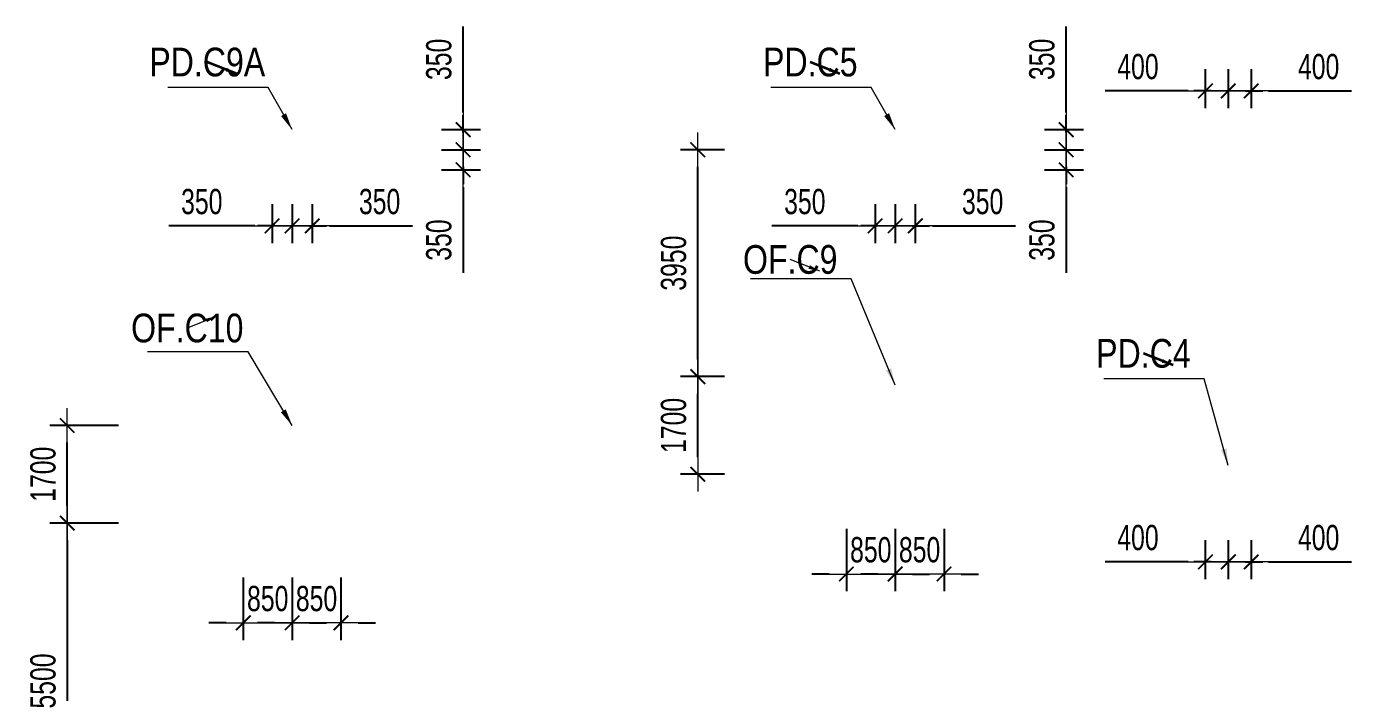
# Model space of a CAD drawing. Header units: millimetres. Extents: x -259680 to 286077, y -1281 to 94455.
# Drawn here: x 68075 to 91145, y 34950 to 46546 of the extents above; entities that cross this region are included whole.
import ezdxf
from ezdxf.enums import TextEntityAlignment as Align

# ---------------------------------------------------------------- set-up
doc = ezdxf.new("R2010")
doc.units = ezdxf.units.MM
doc.layers.get('0').update_dxf_attribs({"lineweight": 20})
doc.layers.get('Defpoints').update_dxf_attribs({"color": 151, "lineweight": 9})
for name, color, linetype, lineweight in [('$0$C1', 20, 'Continuous', 35), ('$1$NDC_S_ANNO', 7, 'Continuous', 20), ('$1$NDC_S_DIM', 1, 'Continuous', 15), ('$1$NDC_S_VN TEXT', 7, 'Continuous', 20), ('NDC_S_DIM', 1, 'Continuous', 15)]:
    doc.layers.add(name, color=color, linetype=linetype, lineweight=lineweight)
doc.styles.add('$1$NDC_DIM', font='', dxfattribs={"width": 0.75})
doc.styles.add('$2$ARIAL', font='arial.ttf', dxfattribs={"width": 0.8})
doc.styles.add('NDC_DIM', font='', dxfattribs={"width": 0.75})
doc.styles.get('$1$NDC_DIM').set_extended_font_data('Dotum')
doc.styles.get('NDC_DIM').set_extended_font_data('Dotum')
doc.dimstyles.new('$0$NDC_dim_150', dxfattribs={"dimscale": 150, "dimtxt": 2.2, "dimasz": 1.5, "dimexe": 1.5, "dimexo": 2.5, "dimgap": 1, "dimtad": 1, "dimdec": 0, "dimzin": 0, "dimdsep": 46, "dimtxsty": '$1$NDC_DIM', "dimblk": '$1$DIMMARK', "dimcen": 0.09, "dimdle": 1.2, "dimclrd": 1, "dimclre": 1, "dimclrt": 3, "dimadec": 0, "dimazin": 0, "dimtfac": 1, "dimtdec": 0, "dimtix": 1, "dimtofl": 0, "dimtmove": 0, "dimatfit": 3, "dimfxl": 6, "dimfxlon": 1, "dimtolj": 1, "dimtzin": 0, "dimarcsym": 0})
doc.dimstyles.new('$1$NDC_dim_iso', dxfattribs={"dimtxt": 2.2, "dimasz": 1, "dimexe": 1.5, "dimexo": 2.5, "dimgap": 1, "dimtad": 1, "dimdec": 0, "dimzin": 0, "dimdsep": 46, "dimtxsty": '$1$NDC_DIM', "dimblk": '$1$DIMMARK', "dimcen": 0.09, "dimdle": 1.2, "dimclrd": 1, "dimclre": 1, "dimclrt": 3, "dimadec": 0, "dimazin": 0, "dimtfac": 1, "dimtdec": 0, "dimtix": 1, "dimtofl": 0, "dimtmove": 0, "dimatfit": 3, "dimfxl": 6, "dimfxlon": 1, "dimtolj": 1, "dimtzin": 0, "dimarcsym": 0})
doc.dimstyles.new('NDC_dim_200', dxfattribs={"dimscale": 200, "dimtxt": 2.2, "dimasz": 1.5, "dimexe": 1.5, "dimexo": 2.5, "dimgap": 1, "dimtad": 1, "dimdec": 0, "dimzin": 0, "dimdsep": 46, "dimtxsty": 'NDC_DIM', "dimblk": 'DIMMARK', "dimcen": 0.09, "dimdle": 1.2, "dimclrd": 1, "dimclre": 1, "dimclrt": 3, "dimadec": 0, "dimazin": 0, "dimtfac": 1, "dimtdec": 0, "dimtix": 1, "dimtofl": 0, "dimtmove": 0, "dimatfit": 3, "dimfxl": 6, "dimfxlon": 1, "dimtolj": 1, "dimtzin": 0, "dimarcsym": 0})

# ---------------------------------------------------------------- blocks, each defined once
blk = doc.blocks.new('$1$DIMMARK')
at = {"layer": '$1$NDC_S_DIM', "color": 1}
blk.add_line((-1.5, 0), (1, 0), dxfattribs=at)
at = {"layer": '$1$NDC_S_DIM', "color": 2, "const_width": 0.1}
blk.add_lwpolyline([(-0.424, -0.424), (0.424, 0.424)], dxfattribs=at)
blk = doc.blocks.new('DIMMARK')
at = {"layer": 'NDC_S_DIM', "color": 1}
blk.add_line((-1.5, 0), (1, 0), dxfattribs=at)
at = {"layer": 'NDC_S_DIM', "color": 2, "const_width": 0.1}
blk.add_lwpolyline([(-0.424, -0.424), (0.424, 0.424)], dxfattribs=at)
blk = doc.blocks.new('*D474')
at = {"layer": 'Defpoints', "color": 0, "ltscale": 100, "transparency": 16777216}
for p in [(89000, 38100), (89400, 38100), (89400, 37224)]:
    blk.add_point(p, dxfattribs=at)
at = {"layer": 'NDC_S_DIM', "color": 1, "lineweight": -2, "ltscale": 100, "transparency": 16777216}
for p, q in [((89000, 37600), (89000, 36924)), ((89400, 37600), (89400, 36924)), ((88700, 37224), (88400, 37224)), ((89700, 37224), (91145, 37224))]:
    blk.add_line(p, q, dxfattribs=at)
at = {"layer": 'NDC_S_DIM', "color": 1, "lineweight": -2, "ltscale": 100, "transparency": 16777216, "xscale": 300, "yscale": 300, "zscale": 300}
blk.add_blockref('DIMMARK', (89000, 37224), dxfattribs=at)
at = {"layer": 'NDC_S_DIM', "color": 1, "lineweight": -2, "ltscale": 100, "transparency": 16777216, "xscale": 300, "yscale": 300, "zscale": 300, "rotation": 180}
blk.add_blockref('DIMMARK', (89400, 37224), dxfattribs=at)
at = {"layer": 'NDC_S_DIM', "color": 3, "ltscale": 100, "transparency": 16777216, "insert": (90573, 37645), "char_height": 440, "attachment_point": 5, "style": 'NDC_DIM'}
blk.add_mtext('\\A1;400', dxfattribs=at)
blk = doc.blocks.new('*D475')
at = {"layer": 'Defpoints', "color": 0, "ltscale": 100, "transparency": 16777216}
for p in [(88600, 38100), (89000, 38100), (89000, 37224)]:
    blk.add_point(p, dxfattribs=at)
at = {"layer": 'NDC_S_DIM', "color": 1, "lineweight": -2, "ltscale": 100, "transparency": 16777216}
for p, q in [((88600, 37600), (88600, 36924)), ((89000, 37600), (89000, 36924)), ((88300, 37224), (86855, 37224)), ((89300, 37224), (89600, 37224))]:
    blk.add_line(p, q, dxfattribs=at)
at = {"layer": 'NDC_S_DIM', "color": 1, "lineweight": -2, "ltscale": 100, "transparency": 16777216, "xscale": 300, "yscale": 300, "zscale": 300}
blk.add_blockref('DIMMARK', (88600, 37224), dxfattribs=at)
at = {"layer": 'NDC_S_DIM', "color": 1, "lineweight": -2, "ltscale": 100, "transparency": 16777216, "xscale": 300, "yscale": 300, "zscale": 300, "rotation": 180}
blk.add_blockref('DIMMARK', (89000, 37224), dxfattribs=at)
at = {"layer": 'NDC_S_DIM', "color": 3, "ltscale": 100, "transparency": 16777216, "insert": (87427, 37645), "char_height": 440, "attachment_point": 5, "style": 'NDC_DIM'}
blk.add_mtext('\\A1;400', dxfattribs=at)
blk = doc.blocks.new('*D556')
at = {"layer": 'Defpoints', "color": 0, "ltscale": 100, "transparency": 16777216}
for p in [(89000, 46300), (89400, 46300), (89400, 45424)]:
    blk.add_point(p, dxfattribs=at)
at = {"layer": 'NDC_S_DIM', "color": 1, "lineweight": -2, "ltscale": 100, "transparency": 16777216}
for p, q in [((89000, 45800), (89000, 45124)), ((89400, 45800), (89400, 45124)), ((88700, 45424), (88400, 45424)), ((89700, 45424), (91145, 45424))]:
    blk.add_line(p, q, dxfattribs=at)
at = {"layer": 'NDC_S_DIM', "color": 1, "lineweight": -2, "ltscale": 100, "transparency": 16777216, "xscale": 300, "yscale": 300, "zscale": 300}
blk.add_blockref('DIMMARK', (89000, 45424), dxfattribs=at)
at = {"layer": 'NDC_S_DIM', "color": 1, "lineweight": -2, "ltscale": 100, "transparency": 16777216, "xscale": 300, "yscale": 300, "zscale": 300, "rotation": 180}
blk.add_blockref('DIMMARK', (89400, 45424), dxfattribs=at)
at = {"layer": 'NDC_S_DIM', "color": 3, "ltscale": 100, "transparency": 16777216, "insert": (90573, 45845), "char_height": 440, "attachment_point": 5, "style": 'NDC_DIM'}
blk.add_mtext('\\A1;400', dxfattribs=at)
blk = doc.blocks.new('*D557')
at = {"layer": 'Defpoints', "color": 0, "ltscale": 100, "transparency": 16777216}
for p in [(88600, 46300), (89000, 46300), (89000, 45424)]:
    blk.add_point(p, dxfattribs=at)
at = {"layer": 'NDC_S_DIM', "color": 1, "lineweight": -2, "ltscale": 100, "transparency": 16777216}
for p, q in [((88600, 45800), (88600, 45124)), ((89000, 45800), (89000, 45124)), ((88300, 45424), (86855, 45424)), ((89300, 45424), (89600, 45424))]:
    blk.add_line(p, q, dxfattribs=at)
at = {"layer": 'NDC_S_DIM', "color": 1, "lineweight": -2, "ltscale": 100, "transparency": 16777216, "xscale": 300, "yscale": 300, "zscale": 300}
blk.add_blockref('DIMMARK', (88600, 45424), dxfattribs=at)
at = {"layer": 'NDC_S_DIM', "color": 1, "lineweight": -2, "ltscale": 100, "transparency": 16777216, "xscale": 300, "yscale": 300, "zscale": 300, "rotation": 180}
blk.add_blockref('DIMMARK', (89000, 45424), dxfattribs=at)
at = {"layer": 'NDC_S_DIM', "color": 3, "ltscale": 100, "transparency": 16777216, "insert": (87427, 45845), "char_height": 440, "attachment_point": 5, "style": 'NDC_DIM'}
blk.add_mtext('\\A1;400', dxfattribs=at)
blk = doc.blocks.new('*D1024')
at = {"layer": 'Defpoints', "color": 0, "ltscale": 100, "transparency": 16777216}
for p in [(71850, 37450), (72700, 37450), (72700, 36163)]:
    blk.add_point(p, dxfattribs=at)
at = {"layer": 'NDC_S_DIM', "color": 1, "lineweight": -2, "ltscale": 100, "transparency": 16777216}
for p, q in [((71850, 36950), (71850, 35863)), ((72700, 36950), (72700, 35863)), ((71550, 36163), (71250, 36163)), ((73000, 36163), (73300, 36163))]:
    blk.add_line(p, q, dxfattribs=at)
at = {"layer": 'NDC_S_DIM', "color": 1, "lineweight": -2, "ltscale": 100, "transparency": 16777216, "xscale": 300, "yscale": 300, "zscale": 300}
blk.add_blockref('DIMMARK', (71850, 36163), dxfattribs=at)
at = {"layer": 'NDC_S_DIM', "color": 1, "lineweight": -2, "ltscale": 100, "transparency": 16777216, "xscale": 300, "yscale": 300, "zscale": 300, "rotation": 180}
blk.add_blockref('DIMMARK', (72700, 36163), dxfattribs=at)
at = {"layer": 'NDC_S_DIM', "color": 3, "ltscale": 100, "transparency": 16777216, "insert": (72275, 36583), "char_height": 440, "attachment_point": 5, "style": 'NDC_DIM'}
blk.add_mtext('\\A1;850', dxfattribs=at)
blk = doc.blocks.new('*D1025')
at = {"layer": 'Defpoints', "color": 0, "ltscale": 100, "transparency": 16777216}
for p in [(72700, 37450), (73550, 37450), (73550, 36163)]:
    blk.add_point(p, dxfattribs=at)
at = {"layer": 'NDC_S_DIM', "color": 1, "lineweight": -2, "ltscale": 100, "transparency": 16777216}
for p, q in [((72700, 36950), (72700, 35863)), ((73550, 36950), (73550, 35863)), ((72400, 36163), (72100, 36163)), ((73850, 36163), (74150, 36163))]:
    blk.add_line(p, q, dxfattribs=at)
at = {"layer": 'NDC_S_DIM', "color": 1, "lineweight": -2, "ltscale": 100, "transparency": 16777216, "xscale": 300, "yscale": 300, "zscale": 300}
blk.add_blockref('DIMMARK', (72700, 36163), dxfattribs=at)
at = {"layer": 'NDC_S_DIM', "color": 1, "lineweight": -2, "ltscale": 100, "transparency": 16777216, "xscale": 300, "yscale": 300, "zscale": 300, "rotation": 180}
blk.add_blockref('DIMMARK', (73550, 36163), dxfattribs=at)
at = {"layer": 'NDC_S_DIM', "color": 3, "ltscale": 100, "transparency": 16777216, "insert": (73125, 36583), "char_height": 440, "attachment_point": 5, "style": 'NDC_DIM'}
blk.add_mtext('\\A1;850', dxfattribs=at)
blk = doc.blocks.new('*D1026')
at = {"layer": 'Defpoints', "color": 0, "ltscale": 100, "transparency": 16777216}
for p in [(68784, 39600), (70177, 39600), (70177, 37900)]:
    blk.add_point(p, dxfattribs=at)
at = {"layer": 'NDC_S_DIM', "color": 1, "lineweight": -2, "ltscale": 100, "transparency": 16777216}
for p, q in [((69677, 39600), (68484, 39600)), ((68784, 38200), (68784, 39300)), ((69677, 37900), (68484, 37900))]:
    blk.add_line(p, q, dxfattribs=at)
at = {"layer": 'NDC_S_DIM', "color": 1, "lineweight": -2, "ltscale": 100, "transparency": 16777216, "xscale": 300, "yscale": 300, "zscale": 300}
for p, rotation in [((68784, 39600), 90), ((68784, 37900), 270)]:
    blk.add_blockref('DIMMARK', p, dxfattribs=dict(at, rotation=rotation))
at = {"layer": 'NDC_S_DIM', "color": 3, "ltscale": 100, "transparency": 16777216, "insert": (68364, 38750), "char_height": 440, "attachment_point": 5, "rotation": 90, "style": 'NDC_DIM'}
blk.add_mtext('\\A1;1700', dxfattribs=at)
blk = doc.blocks.new('*D1027')
at = {"layer": 'Defpoints', "color": 0, "ltscale": 100, "transparency": 16777216}
for p in [(70177, 37900), (68784, 32400), (70177, 32400)]:
    blk.add_point(p, dxfattribs=at)
at = {"layer": 'NDC_S_DIM', "color": 1, "lineweight": -2, "ltscale": 100, "transparency": 16777216}
for p, q in [((69677, 37900), (68484, 37900)), ((68784, 37600), (68784, 32700)), ((69677, 32400), (68484, 32400))]:
    blk.add_line(p, q, dxfattribs=at)
at = {"layer": 'NDC_S_DIM', "color": 1, "lineweight": -2, "ltscale": 100, "transparency": 16777216, "xscale": 300, "yscale": 300, "zscale": 300}
for p, rotation in [((68784, 37900), 90), ((68784, 32400), 270)]:
    blk.add_blockref('DIMMARK', p, dxfattribs=dict(at, rotation=rotation))
at = {"layer": 'NDC_S_DIM', "color": 3, "ltscale": 100, "transparency": 16777216, "insert": (68364, 35150), "char_height": 440, "attachment_point": 5, "rotation": 90, "style": 'NDC_DIM'}
blk.add_mtext('\\A1;5500', dxfattribs=at)
blk = doc.blocks.new('*D1028')
at = {"layer": 'Defpoints', "color": 0, "ltscale": 100, "transparency": 16777216}
for p in [(83200, 38300), (84050, 38300), (84050, 37013)]:
    blk.add_point(p, dxfattribs=at)
at = {"layer": 'NDC_S_DIM', "color": 1, "lineweight": -2, "ltscale": 100, "transparency": 16777216}
for p, q in [((83200, 37800), (83200, 36713)), ((84050, 37800), (84050, 36713)), ((82900, 37013), (82600, 37013)), ((84350, 37013), (84650, 37013))]:
    blk.add_line(p, q, dxfattribs=at)
at = {"layer": 'NDC_S_DIM', "color": 1, "lineweight": -2, "ltscale": 100, "transparency": 16777216, "xscale": 300, "yscale": 300, "zscale": 300}
blk.add_blockref('DIMMARK', (83200, 37013), dxfattribs=at)
at = {"layer": 'NDC_S_DIM', "color": 1, "lineweight": -2, "ltscale": 100, "transparency": 16777216, "xscale": 300, "yscale": 300, "zscale": 300, "rotation": 180}
blk.add_blockref('DIMMARK', (84050, 37013), dxfattribs=at)
at = {"layer": 'NDC_S_DIM', "color": 3, "ltscale": 100, "transparency": 16777216, "insert": (83625, 37433), "char_height": 440, "attachment_point": 5, "style": 'NDC_DIM'}
blk.add_mtext('\\A1;850', dxfattribs=at)
blk = doc.blocks.new('*D1029')
at = {"layer": 'Defpoints', "color": 0, "ltscale": 100, "transparency": 16777216}
for p in [(82350, 38300), (83200, 38300), (82350, 37013)]:
    blk.add_point(p, dxfattribs=at)
at = {"layer": 'NDC_S_DIM', "color": 1, "lineweight": -2, "ltscale": 100, "transparency": 16777216}
for p, q in [((82350, 37800), (82350, 36713)), ((83200, 37800), (83200, 36713)), ((82050, 37013), (81750, 37013)), ((83500, 37013), (83800, 37013))]:
    blk.add_line(p, q, dxfattribs=at)
at = {"layer": 'NDC_S_DIM', "color": 1, "lineweight": -2, "ltscale": 100, "transparency": 16777216, "xscale": 300, "yscale": 300, "zscale": 300}
blk.add_blockref('DIMMARK', (82350, 37013), dxfattribs=at)
at = {"layer": 'NDC_S_DIM', "color": 1, "lineweight": -2, "ltscale": 100, "transparency": 16777216, "xscale": 300, "yscale": 300, "zscale": 300, "rotation": 180}
blk.add_blockref('DIMMARK', (83200, 37013), dxfattribs=at)
at = {"layer": 'NDC_S_DIM', "color": 3, "ltscale": 100, "transparency": 16777216, "insert": (82775, 37433), "char_height": 440, "attachment_point": 5, "style": 'NDC_DIM'}
blk.add_mtext('\\A1;850', dxfattribs=at)
blk = doc.blocks.new('*D1030')
at = {"layer": 'Defpoints', "color": 0, "ltscale": 100, "transparency": 16777216}
for p in [(79763, 40450), (80730, 40450), (80730, 38750)]:
    blk.add_point(p, dxfattribs=at)
at = {"layer": 'NDC_S_DIM', "color": 1, "lineweight": -2, "ltscale": 100, "transparency": 16777216}
for p, q in [((80230, 40450), (79463, 40450)), ((79763, 39050), (79763, 40150)), ((80230, 38750), (79463, 38750))]:
    blk.add_line(p, q, dxfattribs=at)
at = {"layer": 'NDC_S_DIM', "color": 1, "lineweight": -2, "ltscale": 100, "transparency": 16777216, "xscale": 300, "yscale": 300, "zscale": 300}
for p, rotation in [((79763, 40450), 90), ((79763, 38750), 270)]:
    blk.add_blockref('DIMMARK', p, dxfattribs=dict(at, rotation=rotation))
at = {"layer": 'NDC_S_DIM', "color": 3, "ltscale": 100, "transparency": 16777216, "insert": (79343, 39600), "char_height": 440, "attachment_point": 5, "rotation": 90, "style": 'NDC_DIM'}
blk.add_mtext('\\A1;1700', dxfattribs=at)
blk = doc.blocks.new('*D1031')
at = {"layer": 'Defpoints', "color": 0, "ltscale": 100, "transparency": 16777216}
for p in [(79763, 44400), (80730, 44400), (80730, 40450)]:
    blk.add_point(p, dxfattribs=at)
at = {"layer": 'NDC_S_DIM', "color": 1, "lineweight": -2, "ltscale": 100, "transparency": 16777216}
for p, q in [((80230, 44400), (79463, 44400)), ((79763, 40750), (79763, 44100)), ((80230, 40450), (79463, 40450))]:
    blk.add_line(p, q, dxfattribs=at)
at = {"layer": 'NDC_S_DIM', "color": 1, "lineweight": -2, "ltscale": 100, "transparency": 16777216, "xscale": 300, "yscale": 300, "zscale": 300}
for p, rotation in [((79763, 44400), 90), ((79763, 40450), 270)]:
    blk.add_blockref('DIMMARK', p, dxfattribs=dict(at, rotation=rotation))
at = {"layer": 'NDC_S_DIM', "color": 3, "ltscale": 100, "transparency": 16777216, "insert": (79343, 42425), "char_height": 440, "attachment_point": 5, "rotation": 90, "style": 'NDC_DIM'}
blk.add_mtext('\\A1;3950', dxfattribs=at)
blk = doc.blocks.new('*D1044')
at = {"layer": 'Defpoints', "color": 0, "ltscale": 100, "transparency": 16777216}
for p in [(72700, 43950), (73050, 43950), (73050, 43074)]:
    blk.add_point(p, dxfattribs=at)
at = {"layer": 'NDC_S_DIM', "color": 1, "lineweight": -2, "ltscale": 100, "transparency": 16777216}
for p, q in [((72700, 43450), (72700, 42774)), ((73050, 43450), (73050, 42774)), ((72400, 43074), (72100, 43074)), ((73350, 43074), (74796, 43074))]:
    blk.add_line(p, q, dxfattribs=at)
at = {"layer": 'NDC_S_DIM', "color": 1, "lineweight": -2, "ltscale": 100, "transparency": 16777216, "xscale": 300, "yscale": 300, "zscale": 300}
blk.add_blockref('DIMMARK', (72700, 43074), dxfattribs=at)
at = {"layer": 'NDC_S_DIM', "color": 1, "lineweight": -2, "ltscale": 100, "transparency": 16777216, "xscale": 300, "yscale": 300, "zscale": 300, "rotation": 180}
blk.add_blockref('DIMMARK', (73050, 43074), dxfattribs=at)
at = {"layer": 'NDC_S_DIM', "color": 3, "ltscale": 100, "transparency": 16777216, "insert": (74223, 43495), "char_height": 440, "attachment_point": 5, "style": 'NDC_DIM'}
blk.add_mtext('\\A1;350', dxfattribs=at)
blk = doc.blocks.new('*D1045')
at = {"layer": 'Defpoints', "color": 0, "ltscale": 100, "transparency": 16777216}
for p in [(72350, 43950), (72700, 43950), (72700, 43074)]:
    blk.add_point(p, dxfattribs=at)
at = {"layer": 'NDC_S_DIM', "color": 1, "lineweight": -2, "ltscale": 100, "transparency": 16777216}
for p, q in [((72350, 43450), (72350, 42774)), ((72700, 43450), (72700, 42774)), ((72050, 43074), (70554, 43074)), ((73000, 43074), (73300, 43074))]:
    blk.add_line(p, q, dxfattribs=at)
at = {"layer": 'NDC_S_DIM', "color": 1, "lineweight": -2, "ltscale": 100, "transparency": 16777216, "xscale": 300, "yscale": 300, "zscale": 300}
blk.add_blockref('DIMMARK', (72350, 43074), dxfattribs=at)
at = {"layer": 'NDC_S_DIM', "color": 1, "lineweight": -2, "ltscale": 100, "transparency": 16777216, "xscale": 300, "yscale": 300, "zscale": 300, "rotation": 180}
blk.add_blockref('DIMMARK', (72700, 43074), dxfattribs=at)
at = {"layer": 'NDC_S_DIM', "color": 3, "ltscale": 100, "transparency": 16777216, "insert": (71127, 43495), "char_height": 440, "attachment_point": 5, "style": 'NDC_DIM'}
blk.add_mtext('\\A1;350', dxfattribs=at)
blk = doc.blocks.new('*D1046')
at = {"layer": 'Defpoints', "color": 0, "ltscale": 100, "transparency": 16777216}
for p in [(74801, 44750), (75677, 44750), (74801, 44400)]:
    blk.add_point(p, dxfattribs=at)
at = {"layer": 'NDC_S_DIM', "color": 1, "lineweight": -2, "ltscale": 100, "transparency": 16777216}
for p, q in [((75677, 45050), (75677, 46546)), ((75301, 44750), (75977, 44750)), ((75301, 44400), (75977, 44400)), ((75677, 44100), (75677, 43800))]:
    blk.add_line(p, q, dxfattribs=at)
at = {"layer": 'NDC_S_DIM', "color": 1, "lineweight": -2, "ltscale": 100, "transparency": 16777216, "xscale": 300, "yscale": 300, "zscale": 300}
for p, rotation in [((75677, 44750), 270), ((75677, 44400), 90)]:
    blk.add_blockref('DIMMARK', p, dxfattribs=dict(at, rotation=rotation))
at = {"layer": 'NDC_S_DIM', "color": 3, "ltscale": 100, "transparency": 16777216, "insert": (75256, 45973), "char_height": 440, "attachment_point": 5, "rotation": 90, "style": 'NDC_DIM'}
blk.add_mtext('\\A1;350', dxfattribs=at)
blk = doc.blocks.new('*D1047')
at = {"layer": 'Defpoints', "color": 0, "ltscale": 100, "transparency": 16777216}
for p in [(74801, 44400), (75677, 44400), (74801, 44050)]:
    blk.add_point(p, dxfattribs=at)
at = {"layer": 'NDC_S_DIM', "color": 1, "lineweight": -2, "ltscale": 100, "transparency": 16777216}
for p, q in [((75677, 44700), (75677, 45000)), ((75301, 44400), (75977, 44400)), ((75301, 44050), (75977, 44050)), ((75677, 43750), (75677, 42254))]:
    blk.add_line(p, q, dxfattribs=at)
at = {"layer": 'NDC_S_DIM', "color": 1, "lineweight": -2, "ltscale": 100, "transparency": 16777216, "xscale": 300, "yscale": 300, "zscale": 300}
for p, rotation in [((75677, 44400), 270), ((75677, 44050), 90)]:
    blk.add_blockref('DIMMARK', p, dxfattribs=dict(at, rotation=rotation))
at = {"layer": 'NDC_S_DIM', "color": 3, "ltscale": 100, "transparency": 16777216, "insert": (75256, 42827), "char_height": 440, "attachment_point": 5, "rotation": 90, "style": 'NDC_DIM'}
blk.add_mtext('\\A1;350', dxfattribs=at)
blk = doc.blocks.new('*D1048')
at = {"layer": 'Defpoints', "color": 0, "ltscale": 100, "transparency": 16777216}
for p in [(83200, 43950), (83550, 43950), (83550, 43074)]:
    blk.add_point(p, dxfattribs=at)
at = {"layer": 'NDC_S_DIM', "color": 1, "lineweight": -2, "ltscale": 100, "transparency": 16777216}
for p, q in [((83200, 43450), (83200, 42774)), ((83550, 43450), (83550, 42774)), ((82900, 43074), (82600, 43074)), ((83850, 43074), (85296, 43074))]:
    blk.add_line(p, q, dxfattribs=at)
at = {"layer": 'NDC_S_DIM', "color": 1, "lineweight": -2, "ltscale": 100, "transparency": 16777216, "xscale": 300, "yscale": 300, "zscale": 300}
blk.add_blockref('DIMMARK', (83200, 43074), dxfattribs=at)
at = {"layer": 'NDC_S_DIM', "color": 1, "lineweight": -2, "ltscale": 100, "transparency": 16777216, "xscale": 300, "yscale": 300, "zscale": 300, "rotation": 180}
blk.add_blockref('DIMMARK', (83550, 43074), dxfattribs=at)
at = {"layer": 'NDC_S_DIM', "color": 3, "ltscale": 100, "transparency": 16777216, "insert": (84723, 43495), "char_height": 440, "attachment_point": 5, "style": 'NDC_DIM'}
blk.add_mtext('\\A1;350', dxfattribs=at)
blk = doc.blocks.new('*D1049')
at = {"layer": 'Defpoints', "color": 0, "ltscale": 100, "transparency": 16777216}
for p in [(82850, 43950), (83200, 43950), (83200, 43074)]:
    blk.add_point(p, dxfattribs=at)
at = {"layer": 'NDC_S_DIM', "color": 1, "lineweight": -2, "ltscale": 100, "transparency": 16777216}
for p, q in [((82850, 43450), (82850, 42774)), ((83200, 43450), (83200, 42774)), ((82550, 43074), (81054, 43074)), ((83500, 43074), (83800, 43074))]:
    blk.add_line(p, q, dxfattribs=at)
at = {"layer": 'NDC_S_DIM', "color": 1, "lineweight": -2, "ltscale": 100, "transparency": 16777216, "xscale": 300, "yscale": 300, "zscale": 300}
blk.add_blockref('DIMMARK', (82850, 43074), dxfattribs=at)
at = {"layer": 'NDC_S_DIM', "color": 1, "lineweight": -2, "ltscale": 100, "transparency": 16777216, "xscale": 300, "yscale": 300, "zscale": 300, "rotation": 180}
blk.add_blockref('DIMMARK', (83200, 43074), dxfattribs=at)
at = {"layer": 'NDC_S_DIM', "color": 3, "ltscale": 100, "transparency": 16777216, "insert": (81627, 43495), "char_height": 440, "attachment_point": 5, "style": 'NDC_DIM'}
blk.add_mtext('\\A1;350', dxfattribs=at)
blk = doc.blocks.new('*D1050')
at = {"layer": 'Defpoints', "color": 0, "ltscale": 100, "transparency": 16777216}
for p in [(85301, 44750), (86177, 44750), (85301, 44400)]:
    blk.add_point(p, dxfattribs=at)
at = {"layer": 'NDC_S_DIM', "color": 1, "lineweight": -2, "ltscale": 100, "transparency": 16777216}
for p, q in [((86177, 45050), (86177, 46546)), ((85801, 44750), (86477, 44750)), ((85801, 44400), (86477, 44400)), ((86177, 44100), (86177, 43800))]:
    blk.add_line(p, q, dxfattribs=at)
at = {"layer": 'NDC_S_DIM', "color": 1, "lineweight": -2, "ltscale": 100, "transparency": 16777216, "xscale": 300, "yscale": 300, "zscale": 300}
for p, rotation in [((86177, 44750), 270), ((86177, 44400), 90)]:
    blk.add_blockref('DIMMARK', p, dxfattribs=dict(at, rotation=rotation))
at = {"layer": 'NDC_S_DIM', "color": 3, "ltscale": 100, "transparency": 16777216, "insert": (85756, 45973), "char_height": 440, "attachment_point": 5, "rotation": 90, "style": 'NDC_DIM'}
blk.add_mtext('\\A1;350', dxfattribs=at)
blk = doc.blocks.new('*D1051')
at = {"layer": 'Defpoints', "color": 0, "ltscale": 100, "transparency": 16777216}
for p in [(85301, 44400), (86177, 44400), (85301, 44050)]:
    blk.add_point(p, dxfattribs=at)
at = {"layer": 'NDC_S_DIM', "color": 1, "lineweight": -2, "ltscale": 100, "transparency": 16777216}
for p, q in [((86177, 44700), (86177, 45000)), ((85801, 44400), (86477, 44400)), ((85801, 44050), (86477, 44050)), ((86177, 43750), (86177, 42254))]:
    blk.add_line(p, q, dxfattribs=at)
at = {"layer": 'NDC_S_DIM', "color": 1, "lineweight": -2, "ltscale": 100, "transparency": 16777216, "xscale": 300, "yscale": 300, "zscale": 300}
for p, rotation in [((86177, 44400), 270), ((86177, 44050), 90)]:
    blk.add_blockref('DIMMARK', p, dxfattribs=dict(at, rotation=rotation))
at = {"layer": 'NDC_S_DIM', "color": 3, "ltscale": 100, "transparency": 16777216, "insert": (85756, 42827), "char_height": 440, "attachment_point": 5, "rotation": 90, "style": 'NDC_DIM'}
blk.add_mtext('\\A1;350', dxfattribs=at)
blk = doc.blocks.new('*U220')
at = {"layer": '$1$NDC_S_ANNO', "ltscale": 0.8, "style": '$2$ARIAL', "width": 0.8, "flags": 1}
blk.add_attdef('CHU_THICH', text='', height=2.5, dxfattribs=at).set_placement((0, 0), align=Align.MIDDLE_CENTER)
at = {"layer": '$1$NDC_S_ANNO', "ltscale": 0.8, "style": '$2$ARIAL', "width": 0.8}
blk.add_attdef('TEN', text='', height=2.5, dxfattribs=at).set_placement((-2.58, 1.03), align=Align.MIDDLE_CENTER)
at = {"layer": 'Defpoints'}
blk.add_leader([(0, 0), (-2.58, 1.03)], dimstyle='$1$NDC_dim_iso', override={"dimgap": 0.625, "dimtad": 0}, dxfattribs=at)
blk = doc.blocks.new('$0$co t check')
at = {"layer": '$0$C1', "xscale": 200, "yscale": 200, "zscale": 200}
for p, values in [((69698, 45721), {'TEN': 'PD.C9A'}), ((80198, 45721), {'TEN': 'PD.C5'}), ((85998, 40649), {'TEN': 'PD.C4'})]:
    blk.add_blockref('*U220', p, dxfattribs=at).add_auto_attribs(values)
at = {"layer": '$1$NDC_S_VN TEXT', "xscale": 200, "yscale": 200, "zscale": 200}
blk.add_blockref('*U220', (79848, 42284), dxfattribs=at).add_auto_attribs({'TEN': 'OF.C9'})
at = {"layer": '$1$NDC_S_VN TEXT'}
ref = blk.add_blockref('*U220', (69350, 41502), dxfattribs=dict(at, xscale=-200, yscale=200, zscale=200, rotation=179.999999996588))
ref.add_attrib('TEN', 'OF.C10', dxfattribs={"layer": '$1$NDC_S_ANNO', "ltscale": 0.8, "height": 500, "rotation": 360, "style": '$2$ARIAL', "width": 0.8}).set_placement((68834, 41297), align=Align.MIDDLE_CENTER)
at = {"layer": '$0$C1'}
for points in [[(70659, 44750), (70242, 45482), (68493, 45482)], [(81159, 44750), (80742, 45482), (78993, 45482)], [(86959, 38900), (86542, 40410), (84793, 40410)]]:
    blk.add_leader(points, dimstyle='$0$NDC_dim_150', override={"dimasz": 2, "dimgap": 1, "dimtad": 0}, dxfattribs=at)
for points in [[(81159, 40300), (80392, 42153), (78642, 42153)], [(70660, 39598), (69894, 40880), (68144, 40880)]]:
    blk.add_leader(points, dimstyle='$0$NDC_dim_150', override={"dimasz": 2, "dimgap": 1, "dimtad": 0})

msp = doc.modelspace()

# ---------------------------------------------------------------- block references
at = {"layer": '$1$NDC_S_DIM'}
msp.add_blockref('$0$co t check', (2040.6, 0), dxfattribs=at)

# ---------------------------------------------------------------- dimensions: what is measured, and where the dimension line sits
at = {"layer": 'NDC_S_DIM', "ltscale": 100}
for base, p1, p2, picture, middle in [((75676.7, 44750), (74801.2, 44400), (74801.2, 44750), '*D1046', (75676.7, 45972.5)), ((86176.7, 44750), (85301.2, 44400), (85301.2, 44750), '*D1050', (86176.7, 45972.5)), ((75676.7, 44400), (74801.2, 44050), (74801.2, 44400), '*D1047', (75676.7, 42827.5)), ((86176.7, 44400), (85301.2, 44050), (85301.2, 44400), '*D1051', (86176.7, 42827.5))]:
    dim = msp.add_linear_dim(base=base, p1=p1, p2=p2, angle=90, dimstyle='NDC_dim_200', dxfattribs=at)
    dim.commit()
    dim.dimension.update_dxf_attribs({"geometry": picture, "text_midpoint": middle, "dimtype": 160})
for base, p1, p2, picture, middle in [((89000, 45424.4), (88600, 46300), (89000, 46300), '*D557', (87427.5, 45424.4)), ((89400, 45424.4), (89000, 46300), (89400, 46300), '*D556', (90572.5, 45424.4)), ((72700, 43074.4), (72350, 43950), (72700, 43950), '*D1045', (71127.5, 43074.4)), ((73050, 43074.4), (72700, 43950), (73050, 43950), '*D1044', (74223, 43074.4)), ((83200, 43074.4), (82850, 43950), (83200, 43950), '*D1049', (81627.5, 43074.4)), ((83550, 43074.4), (83200, 43950), (83550, 43950), '*D1048', (84723, 43074.4)), ((89000, 37224.4), (88600, 38100), (89000, 38100), '*D475', (87427.5, 37224.4)), ((89400, 37224.4), (89000, 38100), (89400, 38100), '*D474', (90572.5, 37224.4))]:
    dim = msp.add_linear_dim(base=base, p1=p1, p2=p2, dimstyle='NDC_dim_200', dxfattribs=at)
    dim.commit()
    dim.dimension.update_dxf_attribs({"geometry": picture, "text_midpoint": middle, "dimtype": 160})
for base, p1, p2, angle, picture, middle in [((79763.2, 44400), (80730, 40450), (80730, 44400), 90, '*D1031', (79342.9, 42425)), ((79763.2, 40450), (80730, 38750), (80730, 40450), 90, '*D1030', (79342.9, 39600)), ((68784.2, 39600), (70177.1, 37900), (70177.1, 39600), 90, '*D1026', (68363.9, 38750)), ((82350, 37012.6), (83200, 38300), (82350, 38300), 180, '*D1029', (82775, 37432.9)), ((68784.2, 32400), (70177.1, 37900), (70177.1, 32400), 90, '*D1027', (68363.9, 35150))]:
    dim = msp.add_linear_dim(base=base, p1=p1, p2=p2, angle=angle, dimstyle='NDC_dim_200', dxfattribs=at)
    dim.commit()
    dim.dimension.update_dxf_attribs({"geometry": picture, "text_midpoint": middle})
for base, p1, p2, picture, middle in [((84050, 37012.6), (83200, 38300), (84050, 38300), '*D1028', (83625, 37432.9)), ((72700, 36162.6), (71850, 37450), (72700, 37450), '*D1024', (72275, 36582.9)), ((73550, 36162.6), (72700, 37450), (73550, 37450), '*D1025', (73125, 36582.9))]:
    dim = msp.add_linear_dim(base=base, p1=p1, p2=p2, dimstyle='NDC_dim_200', dxfattribs=at)
    dim.commit()
    dim.dimension.update_dxf_attribs({"geometry": picture, "text_midpoint": middle})

doc.saveas('drawing.dxf')
